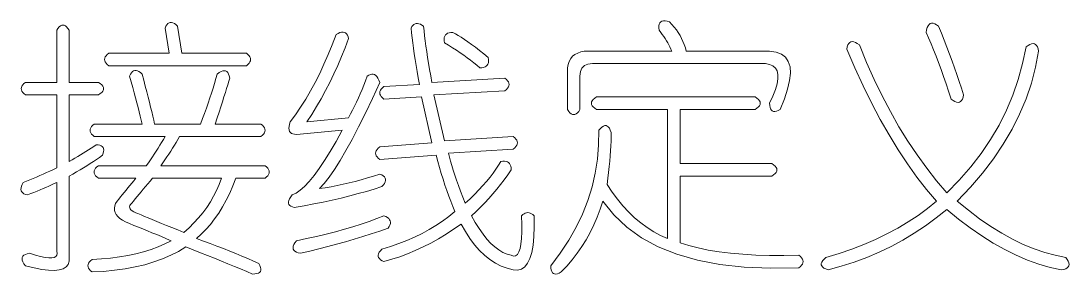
# Model space of a CAD drawing. Extents: x 1 to 297, y 1 to 210.
# Drawn here: x 231.21 to 248.45, y 88.49 to 92.65 of the extents above; entities that cross this region are included whole.
import ezdxf

# ---------------------------------------------------------------- set-up
doc = ezdxf.new("R2010")
doc.units = 0

msp = doc.modelspace()

# ---------------------------------------------------------------- linework, layer by layer
at = {"color": 7, "lineweight": 13}
for points in [[(231.802, 92.499), (231.822, 92.53), (231.843, 92.554), (231.863, 92.571), (231.884, 92.581), (231.904, 92.585), (231.925, 92.581), (231.946, 92.571), (231.966, 92.554), (231.987, 92.53), (232.007, 92.499), (232.007, 91.642), (232.487, 91.642), (232.518, 91.621), (232.542, 91.601), (232.559, 91.58), (232.57, 91.56), (232.573, 91.539), (232.57, 91.519), (232.559, 91.498), (232.542, 91.477), (232.518, 91.457), (232.487, 91.436), (232.007, 91.436), (232.007, 90.339), (232.055, 90.367), (232.102, 90.394), (232.148, 90.421), (232.194, 90.449), (232.239, 90.476), (232.283, 90.504), (232.326, 90.531), (232.369, 90.559), (232.411, 90.586), (232.453, 90.613), (232.485, 90.612), (232.512, 90.607), (232.534, 90.598), (232.552, 90.586), (232.564, 90.571), (232.572, 90.552), (232.575, 90.529), (232.574, 90.504), (232.567, 90.475), (232.556, 90.442), (232.507, 90.408), (232.457, 90.373), (232.406, 90.339), (232.353, 90.305), (232.299, 90.271), (232.243, 90.236), (232.186, 90.202), (232.128, 90.168), (232.068, 90.133), (232.007, 90.099), (232.007, 88.762), (232.006, 88.699), (231.989, 88.647), (231.957, 88.606), (231.908, 88.576), (231.844, 88.556), (231.764, 88.548), (231.669, 88.551), (231.557, 88.565), (231.43, 88.589), (231.287, 88.625), (231.263, 88.658), (231.246, 88.688), (231.236, 88.715), (231.232, 88.74), (231.236, 88.762), (231.246, 88.781), (231.263, 88.798), (231.287, 88.811), (231.318, 88.822), (231.356, 88.831), (231.453, 88.8), (231.538, 88.777), (231.612, 88.762), (231.674, 88.754), (231.724, 88.753), (231.763, 88.761), (231.79, 88.775), (231.806, 88.798), (231.809, 88.828), (231.802, 88.865), (231.802, 89.996), (231.76, 89.976), (231.716, 89.955), (231.672, 89.935), (231.626, 89.914), (231.579, 89.893), (231.53, 89.873), (231.48, 89.852), (231.428, 89.832), (231.376, 89.811), (231.322, 89.791), (231.29, 89.799), (231.264, 89.81), (231.243, 89.824), (231.228, 89.84), (231.219, 89.859), (231.215, 89.881), (231.216, 89.906), (231.223, 89.933), (231.235, 89.963), (231.253, 89.996), (231.308, 90.017), (231.363, 90.039), (231.418, 90.061), (231.472, 90.084), (231.527, 90.108), (231.582, 90.132), (231.637, 90.157), (231.692, 90.183), (231.747, 90.209), (231.802, 90.236), (231.802, 91.436), (231.287, 91.436), (231.263, 91.457), (231.243, 91.477), (231.23, 91.498), (231.221, 91.519), (231.219, 91.539), (231.221, 91.56), (231.23, 91.58), (231.243, 91.601), (231.263, 91.621), (231.287, 91.642), (231.802, 91.642)], [(232.659, 92.122), (233.653, 92.122), (233.584, 92.533), (233.599, 92.565), (233.615, 92.59), (233.632, 92.609), (233.65, 92.621), (233.67, 92.628), (233.691, 92.628), (233.714, 92.622), (233.738, 92.61), (233.763, 92.592), (233.79, 92.568), (233.859, 92.122), (234.922, 92.122), (234.946, 92.101), (234.965, 92.081), (234.979, 92.06), (234.987, 92.04), (234.99, 92.019), (234.987, 91.999), (234.979, 91.978), (234.965, 91.957), (234.946, 91.937), (234.922, 91.916), (232.659, 91.916), (232.634, 91.937), (232.615, 91.957), (232.601, 91.978), (232.593, 91.999), (232.59, 92.019), (232.593, 92.04), (232.601, 92.06), (232.615, 92.081), (232.634, 92.101)], [(237.836, 92.568), (237.843, 92.491), (237.852, 92.41), (237.863, 92.326), (237.874, 92.239), (237.887, 92.148), (237.902, 92.053), (237.917, 91.956), (237.935, 91.855), (237.953, 91.75), (237.973, 91.642), (239.173, 91.711), (239.198, 91.69), (239.217, 91.669), (239.231, 91.649), (239.239, 91.628), (239.242, 91.608), (239.239, 91.587), (239.231, 91.567), (239.217, 91.546), (239.198, 91.525), (239.173, 91.505), (238.007, 91.436), (238.179, 90.682), (239.31, 90.751), (239.335, 90.73), (239.354, 90.709), (239.368, 90.689), (239.376, 90.668), (239.379, 90.648), (239.376, 90.627), (239.368, 90.607), (239.354, 90.586), (239.335, 90.565), (239.31, 90.545), (238.247, 90.476), (238.262, 90.413), (238.28, 90.345), (238.301, 90.273), (238.324, 90.197), (238.35, 90.116), (238.379, 90.032), (238.41, 89.944), (238.445, 89.851), (238.482, 89.754), (238.522, 89.653), (238.601, 89.728), (238.676, 89.802), (238.747, 89.874), (238.812, 89.944), (238.873, 90.013), (238.929, 90.081), (238.98, 90.148), (239.026, 90.213), (239.068, 90.277), (239.104, 90.339), (239.137, 90.344), (239.166, 90.345), (239.192, 90.341), (239.214, 90.334), (239.233, 90.322), (239.248, 90.306), (239.26, 90.286), (239.269, 90.262), (239.274, 90.234), (239.276, 90.202), (239.22, 90.12), (239.162, 90.04), (239.102, 89.961), (239.04, 89.884), (238.976, 89.808), (238.91, 89.733), (238.841, 89.66), (238.771, 89.588), (238.699, 89.517), (238.624, 89.448), (238.686, 89.336), (238.749, 89.235), (238.813, 89.144), (238.877, 89.064), (238.942, 88.993), (239.007, 88.933), (239.073, 88.884), (239.14, 88.844), (239.208, 88.815), (239.276, 88.796), (239.315, 88.784), (239.348, 88.789), (239.378, 88.812), (239.402, 88.851), (239.422, 88.908), (239.436, 88.981), (239.446, 89.072), (239.451, 89.18), (239.452, 89.305), (239.447, 89.448), (239.468, 89.466), (239.488, 89.481), (239.509, 89.491), (239.53, 89.497), (239.55, 89.499), (239.571, 89.497), (239.591, 89.491), (239.612, 89.481), (239.632, 89.466), (239.653, 89.448), (239.656, 89.266), (239.65, 89.105), (239.637, 88.964), (239.615, 88.844), (239.584, 88.745), (239.546, 88.666), (239.499, 88.608), (239.445, 88.57), (239.381, 88.553), (239.31, 88.556), (239.209, 88.582), (239.111, 88.619), (239.017, 88.667), (238.926, 88.726), (238.839, 88.796), (238.755, 88.877), (238.674, 88.969), (238.597, 89.072), (238.523, 89.186), (238.453, 89.311), (238.329, 89.224), (238.205, 89.143), (238.08, 89.068), (237.954, 88.998), (237.827, 88.933), (237.7, 88.875), (237.572, 88.821), (237.444, 88.773), (237.314, 88.731), (237.184, 88.693), (237.153, 88.708), (237.128, 88.724), (237.109, 88.741), (237.097, 88.759), (237.09, 88.779), (237.09, 88.8), (237.096, 88.823), (237.108, 88.847), (237.126, 88.872), (237.15, 88.899), (237.292, 88.942), (237.428, 88.99), (237.561, 89.041), (237.688, 89.097), (237.81, 89.156), (237.928, 89.22), (238.04, 89.288), (238.148, 89.36), (238.252, 89.436), (238.35, 89.516), (238.316, 89.6), (238.283, 89.685), (238.25, 89.772), (238.218, 89.862), (238.187, 89.953), (238.157, 90.047), (238.127, 90.143), (238.098, 90.24), (238.069, 90.34), (238.042, 90.442), (237.116, 90.373), (237.091, 90.394), (237.072, 90.415), (237.058, 90.435), (237.05, 90.456), (237.047, 90.476), (237.05, 90.497), (237.058, 90.517), (237.072, 90.538), (237.091, 90.559), (237.116, 90.579), (237.973, 90.648), (237.802, 91.402), (237.184, 91.368), (237.16, 91.388), (237.141, 91.409), (237.127, 91.429), (237.119, 91.45), (237.116, 91.471), (237.119, 91.491), (237.127, 91.512), (237.141, 91.532), (237.16, 91.553), (237.184, 91.573), (237.767, 91.608), (237.747, 91.716), (237.729, 91.82), (237.712, 91.921), (237.696, 92.019), (237.682, 92.113), (237.669, 92.204), (237.657, 92.292), (237.647, 92.376), (237.638, 92.456), (237.63, 92.533), (237.645, 92.559), (237.66, 92.579), (237.677, 92.594), (237.696, 92.605), (237.716, 92.611), (237.737, 92.612), (237.76, 92.608), (237.784, 92.599), (237.809, 92.586)], [(241.882, 92.636), (241.921, 92.595), (241.958, 92.551), (241.993, 92.507), (242.024, 92.461), (242.053, 92.413), (242.079, 92.365), (242.102, 92.315), (242.123, 92.263), (242.141, 92.211), (242.156, 92.156), (243.527, 92.156), (243.634, 92.141), (243.721, 92.107), (243.787, 92.056), (243.834, 91.986), (243.862, 91.899), (243.869, 91.794), (243.856, 91.672), (243.823, 91.531), (243.771, 91.373), (243.699, 91.196), (243.666, 91.179), (243.637, 91.168), (243.611, 91.162), (243.589, 91.163), (243.57, 91.171), (243.555, 91.184), (243.543, 91.204), (243.534, 91.229), (243.529, 91.261), (243.527, 91.299), (243.582, 91.417), (243.623, 91.523), (243.651, 91.617), (243.664, 91.7), (243.664, 91.771), (243.651, 91.83), (243.623, 91.878), (243.582, 91.914), (243.527, 91.938), (243.459, 91.951), (240.613, 91.951), (240.574, 91.949), (240.539, 91.942), (240.508, 91.932), (240.481, 91.918), (240.459, 91.899), (240.44, 91.877), (240.426, 91.85), (240.415, 91.819), (240.409, 91.784), (240.407, 91.745), (240.407, 91.196), (240.387, 91.165), (240.366, 91.141), (240.346, 91.124), (240.325, 91.114), (240.304, 91.111), (240.284, 91.114), (240.263, 91.124), (240.243, 91.141), (240.222, 91.165), (240.202, 91.196), (240.202, 91.813), (240.205, 91.879), (240.215, 91.937), (240.232, 91.988), (240.256, 92.033), (240.287, 92.071), (240.325, 92.101), (240.37, 92.125), (240.421, 92.143), (240.479, 92.153), (240.544, 92.156), (241.916, 92.156), (241.901, 92.191), (241.886, 92.225), (241.868, 92.259), (241.85, 92.293), (241.83, 92.328), (241.809, 92.362), (241.786, 92.396), (241.762, 92.431), (241.737, 92.465), (241.71, 92.499), (241.706, 92.538), (241.706, 92.571), (241.711, 92.598), (241.721, 92.62), (241.736, 92.636), (241.755, 92.647), (241.78, 92.653), (241.809, 92.653), (241.843, 92.647)], [(246.304, 92.568), (246.352, 92.452), (246.398, 92.336), (246.442, 92.221), (246.485, 92.107), (246.527, 91.993), (246.568, 91.881), (246.607, 91.769), (246.645, 91.657), (246.681, 91.546), (246.716, 91.436), (246.708, 91.399), (246.697, 91.368), (246.683, 91.344), (246.666, 91.327), (246.647, 91.316), (246.625, 91.313), (246.601, 91.316), (246.573, 91.327), (246.543, 91.344), (246.51, 91.368), (246.469, 91.496), (246.428, 91.62), (246.387, 91.74), (246.346, 91.856), (246.304, 91.968), (246.263, 92.075), (246.222, 92.179), (246.181, 92.278), (246.14, 92.374), (246.099, 92.465), (246.107, 92.509), (246.118, 92.546), (246.132, 92.575), (246.148, 92.597), (246.167, 92.611), (246.189, 92.617), (246.214, 92.616), (246.241, 92.608), (246.271, 92.591)], [(236.396, 92.431), (236.429, 92.448), (236.459, 92.461), (236.486, 92.468), (236.511, 92.469), (236.533, 92.465), (236.552, 92.455), (236.569, 92.44), (236.582, 92.42), (236.593, 92.394), (236.602, 92.362), (236.545, 92.213), (236.486, 92.066), (236.425, 91.922), (236.36, 91.781), (236.293, 91.642), (236.223, 91.506), (236.15, 91.373), (236.075, 91.243), (235.997, 91.115), (235.916, 90.991), (236.602, 91.059), (236.635, 91.122), (236.669, 91.185), (236.701, 91.251), (236.733, 91.317), (236.764, 91.385), (236.795, 91.454), (236.825, 91.525), (236.854, 91.597), (236.882, 91.67), (236.91, 91.745), (236.937, 91.762), (236.962, 91.774), (236.986, 91.779), (237.009, 91.778), (237.03, 91.771), (237.05, 91.757), (237.068, 91.738), (237.086, 91.712), (237.101, 91.68), (237.116, 91.642), (236.995, 91.378), (236.879, 91.133), (236.767, 90.909), (236.66, 90.704), (236.559, 90.519), (236.462, 90.354), (236.369, 90.209), (236.282, 90.084), (236.199, 89.979), (236.122, 89.893), (236.218, 89.908), (236.315, 89.925), (236.413, 89.944), (236.511, 89.965), (236.61, 89.988), (236.71, 90.013), (236.81, 90.04), (236.911, 90.069), (237.013, 90.1), (237.116, 90.133), (237.147, 90.119), (237.172, 90.103), (237.191, 90.086), (237.204, 90.068), (237.21, 90.048), (237.21, 90.027), (237.205, 90.004), (237.193, 89.98), (237.174, 89.955), (237.15, 89.928), (237.025, 89.887), (236.895, 89.848), (236.761, 89.811), (236.623, 89.774), (236.482, 89.739), (236.335, 89.706), (236.185, 89.673), (236.031, 89.643), (235.873, 89.613), (235.71, 89.585), (235.679, 89.593), (235.654, 89.604), (235.635, 89.618), (235.622, 89.634), (235.616, 89.653), (235.615, 89.675), (235.621, 89.7), (235.633, 89.728), (235.651, 89.758), (235.676, 89.791), (235.74, 89.82), (235.807, 89.866), (235.879, 89.929), (235.956, 90.01), (236.036, 90.108), (236.12, 90.223), (236.209, 90.355), (236.301, 90.504), (236.398, 90.67), (236.499, 90.853), (235.744, 90.785), (235.712, 90.787), (235.685, 90.793), (235.663, 90.803), (235.646, 90.818), (235.633, 90.836), (235.625, 90.859), (235.622, 90.886), (235.624, 90.917), (235.63, 90.952), (235.642, 90.991), (235.729, 91.11), (235.814, 91.235), (235.897, 91.365), (235.976, 91.501), (236.053, 91.642), (236.127, 91.789), (236.198, 91.941), (236.267, 92.099), (236.333, 92.262)], [(238.316, 92.465), (238.359, 92.442), (238.405, 92.416), (238.455, 92.385), (238.508, 92.35), (238.564, 92.311), (238.624, 92.267), (238.688, 92.22), (238.755, 92.169), (238.825, 92.113), (238.899, 92.053), (238.903, 92.021), (238.904, 91.992), (238.901, 91.966), (238.893, 91.944), (238.882, 91.925), (238.866, 91.909), (238.846, 91.897), (238.822, 91.889), (238.794, 91.884), (238.762, 91.882), (238.712, 91.923), (238.661, 91.964), (238.608, 92.005), (238.553, 92.047), (238.496, 92.088), (238.436, 92.129), (238.375, 92.17), (238.312, 92.211), (238.246, 92.252), (238.179, 92.293), (238.174, 92.326), (238.173, 92.355), (238.177, 92.381), (238.184, 92.403), (238.196, 92.422), (238.212, 92.437), (238.231, 92.449), (238.255, 92.458), (238.284, 92.463)], [(247.744, 92.225), (247.777, 92.249), (247.807, 92.266), (247.835, 92.276), (247.86, 92.28), (247.882, 92.276), (247.901, 92.266), (247.917, 92.249), (247.931, 92.225), (247.942, 92.194), (247.95, 92.156), (247.9, 91.891), (247.831, 91.63), (247.743, 91.373), (247.637, 91.12), (247.513, 90.871), (247.37, 90.626), (247.208, 90.385), (247.029, 90.149), (246.83, 89.916), (246.613, 89.688), (246.797, 89.537), (246.98, 89.398), (247.162, 89.273), (247.343, 89.161), (247.522, 89.062), (247.699, 88.976), (247.875, 88.903), (248.05, 88.843), (248.224, 88.796), (248.396, 88.762), (248.42, 88.729), (248.437, 88.699), (248.447, 88.672), (248.451, 88.647), (248.447, 88.625), (248.437, 88.606), (248.42, 88.589), (248.396, 88.576), (248.365, 88.565), (248.327, 88.556), (248.142, 88.597), (247.956, 88.651), (247.769, 88.718), (247.581, 88.798), (247.393, 88.891), (247.204, 88.997), (247.014, 89.116), (246.824, 89.248), (246.633, 89.393), (246.442, 89.551), (246.268, 89.411), (246.089, 89.28), (245.906, 89.159), (245.717, 89.046), (245.524, 88.942), (245.327, 88.847), (245.124, 88.761), (244.917, 88.684), (244.704, 88.616), (244.487, 88.556), (244.45, 88.571), (244.42, 88.587), (244.398, 88.604), (244.383, 88.622), (244.376, 88.642), (244.376, 88.663), (244.384, 88.686), (244.399, 88.71), (244.422, 88.735), (244.453, 88.762), (244.669, 88.827), (244.877, 88.898), (245.077, 88.975), (245.27, 89.058), (245.456, 89.148), (245.634, 89.243), (245.804, 89.345), (245.967, 89.453), (246.122, 89.567), (246.27, 89.688), (246.107, 89.879), (245.948, 90.084), (245.792, 90.302), (245.639, 90.533), (245.49, 90.776), (245.344, 91.033), (245.202, 91.303), (245.063, 91.586), (244.928, 91.882), (244.796, 92.191), (244.804, 92.228), (244.815, 92.259), (244.829, 92.283), (244.845, 92.3), (244.864, 92.311), (244.886, 92.314), (244.911, 92.311), (244.938, 92.3), (244.969, 92.283), (245.002, 92.259), (245.121, 91.969), (245.246, 91.69), (245.376, 91.421), (245.512, 91.162), (245.653, 90.913), (245.8, 90.675), (245.952, 90.447), (246.11, 90.229), (246.273, 90.022), (246.442, 89.825), (246.646, 90.034), (246.834, 90.25), (247.005, 90.473), (247.16, 90.703), (247.299, 90.939), (247.421, 91.183), (247.526, 91.433), (247.615, 91.69), (247.688, 91.954)], [(232.487, 90.271), (233.276, 90.271), (233.31, 90.319), (233.343, 90.367), (233.376, 90.415), (233.407, 90.463), (233.439, 90.511), (233.469, 90.559), (233.499, 90.607), (233.528, 90.655), (233.557, 90.703), (233.584, 90.751), (232.419, 90.751), (232.394, 90.771), (232.375, 90.792), (232.361, 90.812), (232.353, 90.833), (232.35, 90.853), (232.353, 90.874), (232.361, 90.895), (232.375, 90.915), (232.394, 90.936), (232.419, 90.956), (233.207, 90.956), (233.193, 91.02), (233.177, 91.087), (233.16, 91.157), (233.141, 91.231), (233.122, 91.308), (233.1, 91.388), (233.078, 91.472), (233.054, 91.56), (233.028, 91.651), (233.002, 91.745), (233.016, 91.776), (233.032, 91.801), (233.049, 91.82), (233.067, 91.833), (233.087, 91.839), (233.109, 91.84), (233.131, 91.834), (233.155, 91.822), (233.18, 91.804), (233.207, 91.779), (233.234, 91.678), (233.259, 91.582), (233.283, 91.489), (233.306, 91.401), (233.327, 91.316), (233.347, 91.236), (233.366, 91.16), (233.383, 91.088), (233.399, 91.02), (233.413, 90.956), (234.167, 90.956), (234.201, 91.045), (234.233, 91.132), (234.264, 91.218), (234.293, 91.302), (234.322, 91.385), (234.348, 91.467), (234.374, 91.547), (234.398, 91.626), (234.42, 91.703), (234.442, 91.779), (234.474, 91.803), (234.505, 91.82), (234.532, 91.831), (234.557, 91.834), (234.579, 91.831), (234.598, 91.82), (234.614, 91.803), (234.628, 91.779), (234.639, 91.748), (234.647, 91.711), (234.632, 91.66), (234.616, 91.604), (234.597, 91.542), (234.576, 91.475), (234.553, 91.402), (234.528, 91.324), (234.501, 91.24), (234.472, 91.151), (234.44, 91.056), (234.407, 90.956), (235.162, 90.956), (235.186, 90.936), (235.205, 90.915), (235.219, 90.895), (235.227, 90.874), (235.23, 90.853), (235.227, 90.833), (235.219, 90.812), (235.205, 90.792), (235.186, 90.771), (235.162, 90.751), (233.824, 90.751), (233.797, 90.703), (233.768, 90.655), (233.739, 90.607), (233.709, 90.559), (233.679, 90.511), (233.647, 90.463), (233.616, 90.415), (233.583, 90.367), (233.55, 90.319), (233.516, 90.271), (235.23, 90.271), (235.255, 90.25), (235.274, 90.229), (235.288, 90.209), (235.296, 90.188), (235.299, 90.168), (235.296, 90.147), (235.288, 90.127), (235.274, 90.106), (235.255, 90.085), (235.23, 90.065), (234.75, 90.065), (234.7, 89.938), (234.647, 89.817), (234.591, 89.702), (234.531, 89.593), (234.467, 89.491), (234.4, 89.394), (234.33, 89.304), (234.256, 89.22), (234.179, 89.142), (234.099, 89.071), (234.214, 89.029), (234.326, 88.988), (234.436, 88.947), (234.543, 88.906), (234.647, 88.865), (234.749, 88.824), (234.847, 88.783), (234.943, 88.741), (235.037, 88.7), (235.127, 88.659), (235.145, 88.627), (235.156, 88.597), (235.161, 88.572), (235.16, 88.549), (235.153, 88.531), (235.14, 88.515), (235.12, 88.503), (235.094, 88.495), (235.062, 88.489), (235.024, 88.488), (234.927, 88.529), (234.827, 88.571), (234.724, 88.614), (234.618, 88.658), (234.51, 88.702), (234.399, 88.747), (234.285, 88.793), (234.169, 88.839), (234.049, 88.886), (233.927, 88.933), (233.807, 88.861), (233.679, 88.796), (233.544, 88.738), (233.401, 88.687), (233.25, 88.642), (233.092, 88.604), (232.926, 88.573), (232.753, 88.549), (232.573, 88.532), (232.384, 88.522), (232.36, 88.543), (232.34, 88.563), (232.327, 88.584), (232.319, 88.604), (232.316, 88.625), (232.319, 88.645), (232.327, 88.666), (232.34, 88.687), (232.36, 88.707), (232.384, 88.728), (232.539, 88.737), (232.689, 88.751), (232.833, 88.77), (232.971, 88.794), (233.104, 88.822), (233.232, 88.855), (233.354, 88.893), (233.471, 88.936), (233.582, 88.984), (233.687, 89.036), (233.606, 89.07), (233.525, 89.104), (233.447, 89.136), (233.369, 89.168), (233.293, 89.199), (233.218, 89.23), (233.145, 89.26), (233.073, 89.289), (233.002, 89.317), (232.933, 89.345), (232.882, 89.373), (232.84, 89.403), (232.805, 89.433), (232.779, 89.466), (232.762, 89.499), (232.752, 89.534), (232.751, 89.571), (232.757, 89.608), (232.772, 89.647), (232.796, 89.688), (232.824, 89.722), (232.852, 89.758), (232.881, 89.794), (232.911, 89.83), (232.942, 89.868), (232.973, 89.906), (233.005, 89.945), (233.037, 89.984), (233.07, 90.024), (233.104, 90.065), (232.487, 90.065), (232.463, 90.085), (232.443, 90.106), (232.43, 90.127), (232.421, 90.147), (232.419, 90.168), (232.421, 90.188), (232.43, 90.209), (232.443, 90.229), (232.463, 90.25)], [(240.682, 91.402), (243.287, 91.402), (243.318, 91.381), (243.342, 91.361), (243.359, 91.34), (243.37, 91.32), (243.373, 91.299), (243.37, 91.279), (243.359, 91.258), (243.342, 91.237), (243.318, 91.217), (243.287, 91.196), (242.053, 91.196), (242.053, 90.305), (243.562, 90.305), (243.592, 90.284), (243.616, 90.264), (243.634, 90.243), (243.644, 90.223), (243.647, 90.202), (243.644, 90.181), (243.634, 90.161), (243.616, 90.14), (243.592, 90.12), (243.562, 90.099), (242.053, 90.099), (242.053, 89.002), (242.196, 88.957), (242.351, 88.917), (242.517, 88.883), (242.695, 88.854), (242.884, 88.831), (243.086, 88.813), (243.299, 88.8), (243.523, 88.794), (243.759, 88.792), (244.007, 88.796), (244.032, 88.776), (244.051, 88.755), (244.065, 88.735), (244.073, 88.714), (244.076, 88.693), (244.073, 88.673), (244.065, 88.652), (244.051, 88.632), (244.032, 88.611), (244.007, 88.591), (243.543, 88.583), (243.11, 88.602), (242.709, 88.646), (242.34, 88.717), (242.002, 88.813), (241.695, 88.936), (241.42, 89.085), (241.177, 89.26), (240.965, 89.461), (240.784, 89.688), (240.74, 89.553), (240.691, 89.422), (240.636, 89.295), (240.576, 89.172), (240.51, 89.053), (240.439, 88.939), (240.362, 88.829), (240.28, 88.722), (240.192, 88.62), (240.099, 88.522), (240.066, 88.505), (240.037, 88.493), (240.011, 88.488), (239.989, 88.489), (239.97, 88.496), (239.955, 88.51), (239.943, 88.529), (239.934, 88.555), (239.929, 88.587), (239.927, 88.625), (240.083, 88.832), (240.222, 89.043), (240.344, 89.257), (240.448, 89.475), (240.536, 89.696), (240.606, 89.921), (240.659, 90.149), (240.695, 90.38), (240.714, 90.615), (240.716, 90.853), (240.743, 90.884), (240.768, 90.907), (240.792, 90.922), (240.815, 90.93), (240.836, 90.931), (240.856, 90.923), (240.874, 90.909), (240.891, 90.886), (240.907, 90.857), (240.922, 90.819), (240.921, 90.749), (240.919, 90.675), (240.915, 90.598), (240.911, 90.517), (240.904, 90.433), (240.897, 90.346), (240.888, 90.255), (240.878, 90.161), (240.866, 90.063), (240.853, 89.962), (240.937, 89.836), (241.024, 89.718), (241.115, 89.608), (241.21, 89.507), (241.307, 89.413), (241.408, 89.328), (241.513, 89.252), (241.621, 89.183), (241.732, 89.123), (241.847, 89.071), (241.847, 91.196), (240.682, 91.196), (240.651, 91.217), (240.627, 91.237), (240.61, 91.258), (240.599, 91.279), (240.596, 91.299), (240.599, 91.32), (240.61, 91.34), (240.627, 91.361), (240.651, 91.381)], [(234.51, 90.065), (233.379, 90.065), (233.338, 90.018), (233.299, 89.972), (233.261, 89.927), (233.225, 89.884), (233.19, 89.842), (233.156, 89.802), (233.124, 89.763), (233.093, 89.725), (233.064, 89.688), (233.036, 89.653), (233.018, 89.633), (233.007, 89.614), (233.002, 89.595), (233.003, 89.577), (233.01, 89.559), (233.023, 89.542), (233.043, 89.526), (233.069, 89.511), (233.101, 89.496), (233.139, 89.482), (233.189, 89.46), (233.246, 89.437), (233.307, 89.411), (233.375, 89.383), (233.447, 89.353), (233.525, 89.322), (233.609, 89.288), (233.698, 89.252), (233.793, 89.214), (233.893, 89.173), (233.979, 89.25), (234.06, 89.33), (234.136, 89.412), (234.206, 89.497), (234.27, 89.585), (234.329, 89.675), (234.383, 89.769), (234.431, 89.865), (234.473, 89.963)], [(237.184, 89.448), (237.216, 89.433), (237.242, 89.418), (237.263, 89.4), (237.278, 89.382), (237.287, 89.362), (237.291, 89.341), (237.29, 89.318), (237.283, 89.294), (237.271, 89.269), (237.253, 89.242), (237.115, 89.195), (236.976, 89.149), (236.835, 89.104), (236.693, 89.061), (236.55, 89.019), (236.405, 88.979), (236.259, 88.94), (236.112, 88.902), (235.963, 88.866), (235.813, 88.831), (235.775, 88.839), (235.744, 88.85), (235.72, 88.864), (235.703, 88.88), (235.693, 88.899), (235.69, 88.921), (235.693, 88.946), (235.703, 88.973), (235.72, 89.003), (235.744, 89.036), (235.913, 89.071), (236.076, 89.108), (236.234, 89.145), (236.386, 89.184), (236.533, 89.225), (236.674, 89.267), (236.81, 89.31), (236.94, 89.355), (237.065, 89.4)]]:
    msp.add_lwpolyline(points, close=True, dxfattribs=at)

doc.saveas('drawing.dxf')
